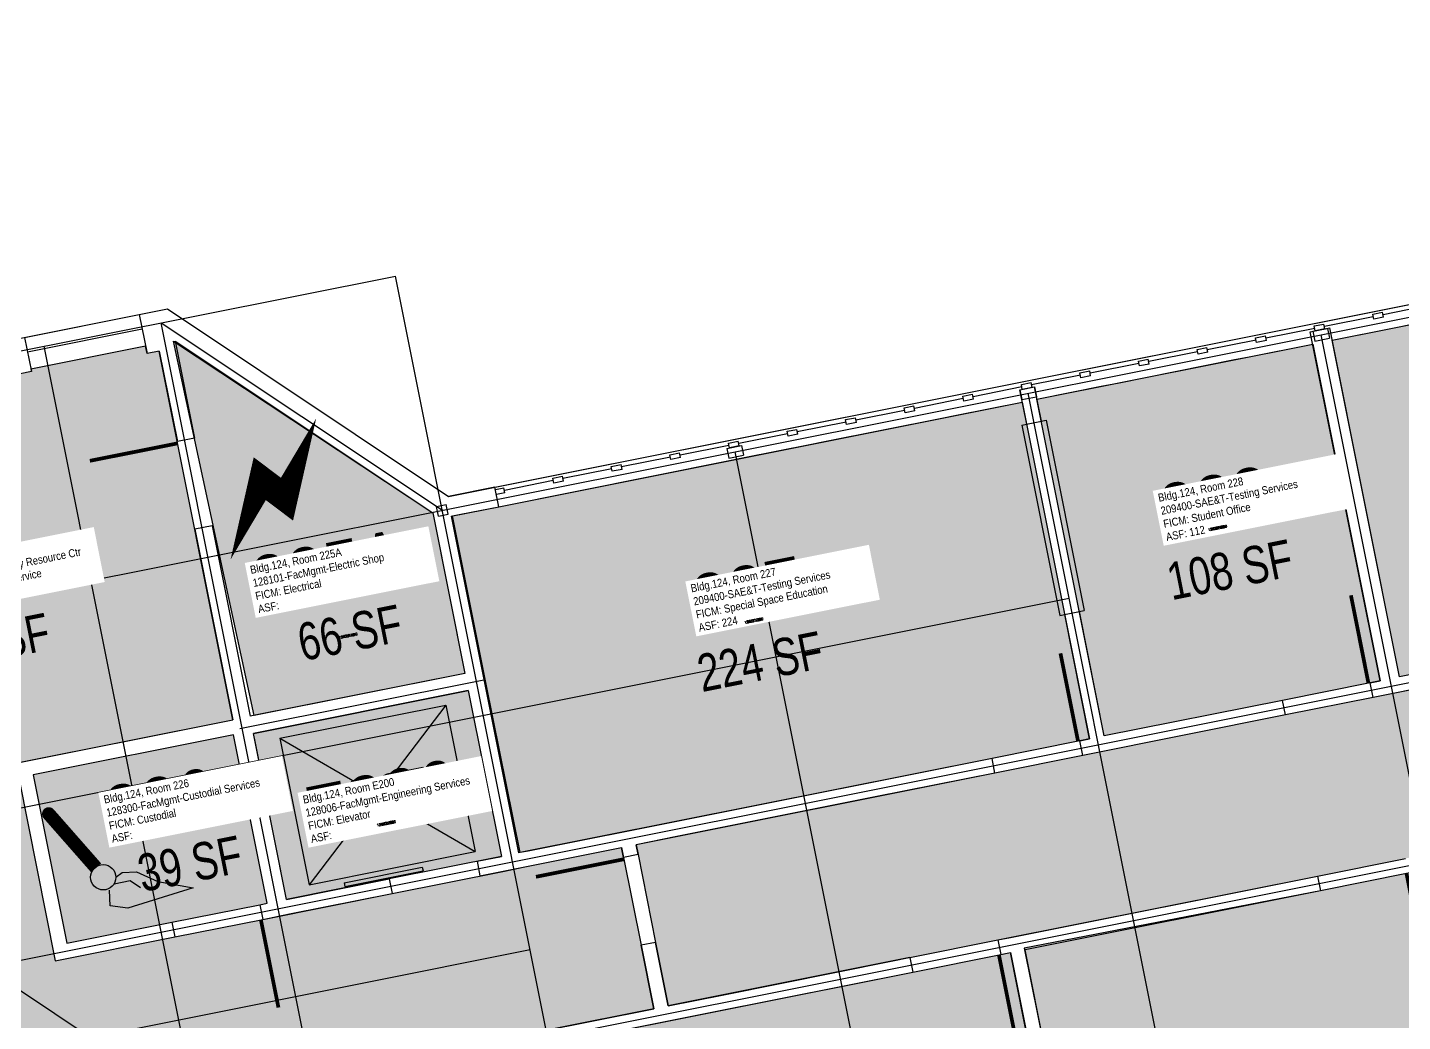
# Model space of a CAD drawing. Header units: inches. Extents: x 69201222 to 69203437, y 27664656 to 27666758.
# Drawn here: x 69201615 to 69202168, y 27666358 to 27666758 of the extents above; entities that cross this region are included whole.
import ezdxf
from ezdxf.enums import TextEntityAlignment as Align

# ---------------------------------------------------------------- set-up
doc = ezdxf.new("R2010")
doc.units = ezdxf.units.IN
doc.header["$LTSCALE"] = 100
doc.header["$MEASUREMENT"] = 0
doc.layers.get('0').update_dxf_attribs({"linetype": 'CONTINUOUS'})
for name, color, linetype in [('A-DOOR', 2, 'CONTINUOUS'), ('A-FLOR', 3, 'CONTINUOUS'), ('A-GLAZ', 1, 'CONTINUOUS'), ('A-GRID', 1, 'CONTINUOUS'), ('A-IDEN-ICON', 4, 'CONTINUOUS'), ('A-IDEN-RNUM', 7, 'CONTINUOUS'), ('A-IDEN-SNUM', 4, 'CONTINUOUS'), ('A-IDEN-VNUM', 4, 'CONTINUOUS'), ('A-WALL', 5, 'CONTINUOUS'), ('AREA-ASSIGN', 7, 'CONTINUOUS'), ('AREA-GROSS', 1, 'CONTINUOUS'), ('AREA-TEXT', 3, 'CONTINUOUS'), ('Rooms-Category-Color', 7, 'CONTINUOUS'), ('Rooms-College-Color', 7, 'CONTINUOUS'), ('Rooms-Department-Color', 7, 'CONTINUOUS'), ('Rooms-Division-Color', 7, 'CONTINUOUS'), ('Rooms-Information', 7, 'CONTINUOUS')]:
    doc.layers.add(name, color=color, linetype=linetype)
doc.styles.add('CP_AREA', font='arial.ttf', dxfattribs={"height": 15})
doc.styles.add('CP_ROOMVNUMBER', font='arial.ttf', dxfattribs={"width": 0.85, "height": 0.075})
doc.styles.add('ROOMSNUMBER', font='TXT.SHX', dxfattribs={"height": 1})

# ---------------------------------------------------------------- blocks, each defined once
blk = doc.blocks.new('CPELECT')
blk.add_lwpolyline([(0.0623, 0.0629, 0, 0.03, 0), (0.0105, -0.0168, 0.03, 0.03, 0), (-0.0105, 0.0068, 0.03, 0, 0), (-0.0623, -0.0729, 0.03, 0, 0)], format="xyseb")
blk = doc.blocks.new('CPCUST')
for p, q in [((0.0297, -0.0341), (0.0376, -0.0302)), ((0.0376, -0.0302), (0.0533, -0.0324)), ((0.0262, -0.0408), (0.0446, -0.0406)), ((0.0446, -0.0406), (0.0543, -0.0505)), ((0.0533, -0.0324), (0.0745, -0.0479)), ((0.0171, -0.0639), (0.02, -0.0466)), ((0.0745, -0.0479), (0.1117, -0.0625)), ((0.0358, -0.0705), (0.0171, -0.0639)), ((0.1117, -0.0625), (0.0358, -0.0705))]:
    blk.add_line(p, q)
at = {"const_width": 0.015}
blk.add_lwpolyline([(-0.03, 0.05), (0.01, -0.0193)], dxfattribs=at)
at = {"const_width": 0.0075}
blk.add_lwpolyline([(-0.0332, 0.0481, 1), (-0.0268, 0.0519, 1)], format="xyb", close=True, dxfattribs=at)
blk.add_circle((0.0158, -0.0313), 0.0141)

msp = doc.modelspace()

# ---------------------------------------------------------------- hatches: boundary and pattern name
at = {"layer": 'Rooms-Category-Color', "true_color": 0xfa9ba3}
for points in [[(69202224.03, 27666648.79), (69202249.52, 27666653.88), (69202276.57, 27666518.56), (69202272.64, 27666517.77), (69202237.34, 27666510.72), (69202166.74, 27666496.61), (69202139.7, 27666631.93), (69202165.19, 27666637.03), (69202171.08, 27666638.2), (69202218.14, 27666647.61)], [(69201663.52, 27666626.52), (69201662.94, 27666629.46), (69201616.85, 27666620.25), (69201617.04, 27666619.27), (69201601.35, 27666616.14), (69201601.16, 27666617.12), (69201555.07, 27666607.91), (69201555.27, 27666606.93), (69201546.44, 27666605.16), (69201545.26, 27666611.05), (69201484.96, 27666599), (69201516.11, 27666443.08), (69201534.25, 27666446.7), (69201569.56, 27666453.76), (69201698.02, 27666479.43), (69201668.43, 27666627.5)], [(69202047.52, 27666613.51), (69202053.4, 27666614.69), (69202100.47, 27666624.1), (69202106.35, 27666625.27), (69202131.85, 27666630.37), (69202158.89, 27666495.04), (69202154.97, 27666494.26), (69202119.67, 27666487.2), (69202048.08, 27666472.9), (69202021.04, 27666608.22)], [(69202201.22, 27666283.23), (69202174.18, 27666418.55), (69202170.25, 27666417.77), (69202134.95, 27666410.72), (69202015.94, 27666387.66), (69202043.33, 27666251.68), (69202078.64, 27666258.74), (69202122.77, 27666267.55), (69202128.65, 27666268.73), (69202162.98, 27666275.59), (69202198.28, 27666282.64)], [(69202019.81, 27666246.98), (69202005.1, 27666244.04), (69201934.49, 27666229.93), (69201919.78, 27666226.99), (69201860.95, 27666215.23), (69201856.03, 27666214.25), (69201828.8, 27666349.54), (69201889.8, 27666361.73), (69201971.19, 27666377.99), (69202006.49, 27666385.05), (69202008.45, 27666385.44), (69202010.41, 27666385.83), (69202037.46, 27666250.5)]]:
    msp.add_hatch(color=241, dxfattribs=at).paths.add_polyline_path(points)
at = {"layer": 'Rooms-Category-Color', "true_color": 0xadadad}
for points in [[(69201778.83, 27666559.82), (69201791.18, 27666498.04), (69201706.52, 27666481.13), (69201674.18, 27666631.47), (69201778.29, 27666562.53)], [(69202761.3, 27666542), (69202763.98, 27666546.01), (69202787.19, 27666580.82), (69202752.38, 27666604.04), (69202748.37, 27666606.72), (69202638.61, 27666584.78), (69202636.4, 27666584.34), (69202626.84, 27666582.43), (69202591.54, 27666575.38), (69202442.48, 27666545.59), (69202407.18, 27666538.54), (69202391.49, 27666535.4), (69202356.19, 27666528.35), (69202156.15, 27666488.37), (69202120.84, 27666481.32), (69202039.45, 27666465.06), (69202004.15, 27666458), (69201956.1, 27666448.4), (69201875.69, 27666432.33), (69201860, 27666429.2), (69201860.78, 27666425.27), (69201867.84, 27666389.97), (69201872.93, 27666364.48), (69201894.51, 27666368.79), (69201963.15, 27666382.5), (69201969.03, 27666383.68), (69201970.01, 27666383.88), (69202005.32, 27666390.93), (69202009.71, 27666391.81), (69202133.78, 27666416.6), (69202169.08, 27666423.65), (69202184.77, 27666426.79), (69202220.07, 27666433.84), (69202369.12, 27666463.63), (69202404.43, 27666470.68), (69202420.12, 27666473.82), (69202455.42, 27666480.87), (69202604.47, 27666510.66), (69202639.77, 27666517.71), (69202655.46, 27666520.85), (69202690.77, 27666527.9)], [(69201707.04, 27666470.01), (69201706.25, 27666473.94), (69201792.55, 27666491.18), (69201805.87, 27666424.5), (69201760.76, 27666415.48), (69201719.58, 27666407.25), (69201714.09, 27666434.71)], [(69201673.49, 27666398.04), (69201708.79, 27666405.1), (69201711.73, 27666405.69), (69201698.21, 27666473.35), (69201617.8, 27666457.28), (69201631.32, 27666389.62)], [(69201633.75, 27666066.2), (69201633.23, 27666068.77), (69201633.75, 27666066.2), (69201643.62, 27666016.8), (69201647.34, 27665998.17), (69201650.67, 27665981.5), (69201653.41, 27665967.77), (69201660.47, 27665932.47), (69201661.64, 27665926.58), (69201673.79, 27665865.78), (69201669.87, 27665865), (69201634.57, 27665857.95), (69201609.07, 27665852.85), (69201596.92, 27665913.65), (69201590.26, 27665946.99), (69201589.09, 27665952.87), (69201582.22, 27665951.5), (69201546.92, 27665944.45), (69201545.94, 27665944.25), (69201526.93, 27666039.37), (69201527.91, 27666039.57), (69201563.21, 27666046.62), (69201570.08, 27666047.99), (69201558.71, 27666104.87), (69201551.66, 27666140.17), (69201548.33, 27666156.84), (69201541.27, 27666192.14), (69201531.67, 27666240.19), (69201525.79, 27666239.02), (69201530.1, 27666217.44), (69201494.8, 27666210.39), (69201490.49, 27666231.96), (69201458.13, 27666225.5), (69201449.9, 27666266.68), (69201442.84, 27666301.99), (69201438.52, 27666323.6), (69201466.18, 27666365.07), (69201486.16, 27666395.03), (69201513.83, 27666436.53), (69201535.43, 27666440.82), (69201570.73, 27666447.87), (69201611.92, 27666456.1), (69201626.62, 27666382.56), (69201674.67, 27666392.16), (69201709.97, 27666399.21), (69201720.75, 27666401.37), (69201761.94, 27666409.6), (69201807.05, 27666418.61), (69201814.6, 27666420.12), (69201854.12, 27666428.02), (69201854.9, 27666424.1), (69201861.96, 27666388.8), (69201867.05, 27666363.3), (69201826.85, 27666355.27), (69201820.96, 27666354.09), (69201819.98, 27666353.89), (69201821.16, 27666348.01), (69201848.22, 27666212.59), (69201773.61, 27666100.71), (69201632.45, 27666072.69), (69201633.23, 27666068.77)]]:
    msp.add_hatch(color=253, dxfattribs=at).paths.add_polyline_path(points)
at = {"layer": 'Rooms-Category-Color', "true_color": 0xe3f498}
msp.add_hatch(color=61, dxfattribs=at).paths.add_polyline_path([(69201929.84, 27666590), (69201935.73, 27666591.18), (69201982.8, 27666600.58), (69201988.68, 27666601.76), (69202015.16, 27666607.05), (69202042.2, 27666471.72), (69202038.28, 27666470.94), (69202002.98, 27666463.89), (69201880.4, 27666439.39), (69201816.66, 27666426.65), (69201813.41, 27666426.01), (69201799.8, 27666493.65), (69201786.18, 27666561.29), (69201789.62, 27666561.98), (69201804.82, 27666565.02), (69201897.48, 27666583.53), (69201903.37, 27666584.71)])
at = {"layer": 'Rooms-College-Color', "true_color": 0x80bc67}
for points in [[(69202224.03, 27666648.79), (69202249.52, 27666653.88), (69202276.57, 27666518.56), (69202272.64, 27666517.77), (69202237.34, 27666510.72), (69202166.74, 27666496.61), (69202139.7, 27666631.93), (69202165.19, 27666637.03), (69202171.08, 27666638.2), (69202218.14, 27666647.61)], [(69201663.52, 27666626.52), (69201662.94, 27666629.46), (69201616.85, 27666620.25), (69201617.04, 27666619.27), (69201601.35, 27666616.14), (69201601.16, 27666617.12), (69201555.07, 27666607.91), (69201555.27, 27666606.93), (69201546.44, 27666605.16), (69201545.26, 27666611.05), (69201484.96, 27666599), (69201516.11, 27666443.08), (69201534.25, 27666446.7), (69201569.56, 27666453.76), (69201698.02, 27666479.43), (69201668.43, 27666627.5)], [(69202047.52, 27666613.51), (69202053.4, 27666614.69), (69202100.47, 27666624.1), (69202106.35, 27666625.27), (69202131.85, 27666630.37), (69202158.89, 27666495.04), (69202154.97, 27666494.26), (69202119.67, 27666487.2), (69202048.08, 27666472.9), (69202021.04, 27666608.22)], [(69201929.84, 27666590), (69201935.73, 27666591.18), (69201982.8, 27666600.58), (69201988.68, 27666601.76), (69202015.16, 27666607.05), (69202042.2, 27666471.72), (69202038.28, 27666470.94), (69202002.98, 27666463.89), (69201880.4, 27666439.39), (69201816.66, 27666426.65), (69201813.41, 27666426.01), (69201799.8, 27666493.65), (69201786.18, 27666561.29), (69201789.62, 27666561.98), (69201804.82, 27666565.02), (69201897.48, 27666583.53), (69201903.37, 27666584.71)], [(69202201.22, 27666283.23), (69202174.18, 27666418.55), (69202170.25, 27666417.77), (69202134.95, 27666410.72), (69202015.94, 27666387.66), (69202043.33, 27666251.68), (69202078.64, 27666258.74), (69202122.77, 27666267.55), (69202128.65, 27666268.73), (69202162.98, 27666275.59), (69202198.28, 27666282.64)], [(69202019.81, 27666246.98), (69202005.1, 27666244.04), (69201934.49, 27666229.93), (69201919.78, 27666226.99), (69201860.95, 27666215.23), (69201856.03, 27666214.25), (69201828.8, 27666349.54), (69201889.8, 27666361.73), (69201971.19, 27666377.99), (69202006.49, 27666385.05), (69202008.45, 27666385.44), (69202010.41, 27666385.83), (69202037.46, 27666250.5)]]:
    msp.add_hatch(color=83, dxfattribs=at).paths.add_polyline_path(points)
at = {"layer": 'Rooms-College-Color', "true_color": 0xadadad}
for points in [[(69201778.83, 27666559.82), (69201791.18, 27666498.04), (69201706.52, 27666481.13), (69201674.18, 27666631.47), (69201778.29, 27666562.53)], [(69202761.3, 27666542), (69202763.98, 27666546.01), (69202787.19, 27666580.82), (69202752.38, 27666604.04), (69202748.37, 27666606.72), (69202638.61, 27666584.78), (69202636.4, 27666584.34), (69202626.84, 27666582.43), (69202591.54, 27666575.38), (69202442.48, 27666545.59), (69202407.18, 27666538.54), (69202391.49, 27666535.4), (69202356.19, 27666528.35), (69202156.15, 27666488.37), (69202120.84, 27666481.32), (69202039.45, 27666465.06), (69202004.15, 27666458), (69201956.1, 27666448.4), (69201875.69, 27666432.33), (69201860, 27666429.2), (69201860.78, 27666425.27), (69201867.84, 27666389.97), (69201872.93, 27666364.48), (69201894.51, 27666368.79), (69201963.15, 27666382.5), (69201969.03, 27666383.68), (69201970.01, 27666383.88), (69202005.32, 27666390.93), (69202009.71, 27666391.81), (69202133.78, 27666416.6), (69202169.08, 27666423.65), (69202184.77, 27666426.79), (69202220.07, 27666433.84), (69202369.12, 27666463.63), (69202404.43, 27666470.68), (69202420.12, 27666473.82), (69202455.42, 27666480.87), (69202604.47, 27666510.66), (69202639.77, 27666517.71), (69202655.46, 27666520.85), (69202690.77, 27666527.9)], [(69201707.04, 27666470.01), (69201706.25, 27666473.94), (69201792.55, 27666491.18), (69201805.87, 27666424.5), (69201760.76, 27666415.48), (69201719.58, 27666407.25), (69201714.09, 27666434.71)], [(69201673.49, 27666398.04), (69201708.79, 27666405.1), (69201711.73, 27666405.69), (69201698.21, 27666473.35), (69201617.8, 27666457.28), (69201631.32, 27666389.62)], [(69201633.75, 27666066.2), (69201633.23, 27666068.77), (69201633.75, 27666066.2), (69201643.62, 27666016.8), (69201647.34, 27665998.17), (69201650.67, 27665981.5), (69201653.41, 27665967.77), (69201660.47, 27665932.47), (69201661.64, 27665926.58), (69201673.79, 27665865.78), (69201669.87, 27665865), (69201634.57, 27665857.95), (69201609.07, 27665852.85), (69201596.92, 27665913.65), (69201590.26, 27665946.99), (69201589.09, 27665952.87), (69201582.22, 27665951.5), (69201546.92, 27665944.45), (69201545.94, 27665944.25), (69201526.93, 27666039.37), (69201527.91, 27666039.57), (69201563.21, 27666046.62), (69201570.08, 27666047.99), (69201558.71, 27666104.87), (69201551.66, 27666140.17), (69201548.33, 27666156.84), (69201541.27, 27666192.14), (69201531.67, 27666240.19), (69201525.79, 27666239.02), (69201530.1, 27666217.44), (69201494.8, 27666210.39), (69201490.49, 27666231.96), (69201458.13, 27666225.5), (69201449.9, 27666266.68), (69201442.84, 27666301.99), (69201438.52, 27666323.6), (69201466.18, 27666365.07), (69201486.16, 27666395.03), (69201513.83, 27666436.53), (69201535.43, 27666440.82), (69201570.73, 27666447.87), (69201611.92, 27666456.1), (69201626.62, 27666382.56), (69201674.67, 27666392.16), (69201709.97, 27666399.21), (69201720.75, 27666401.37), (69201761.94, 27666409.6), (69201807.05, 27666418.61), (69201814.6, 27666420.12), (69201854.12, 27666428.02), (69201854.9, 27666424.1), (69201861.96, 27666388.8), (69201867.05, 27666363.3), (69201826.85, 27666355.27), (69201820.96, 27666354.09), (69201819.98, 27666353.89), (69201821.16, 27666348.01), (69201848.22, 27666212.59), (69201773.61, 27666100.71), (69201632.45, 27666072.69), (69201633.23, 27666068.77)]]:
    msp.add_hatch(color=253, dxfattribs=at).paths.add_polyline_path(points)
at = {"layer": 'Rooms-Department-Color', "true_color": 0x604aed}
for points in [[(69202224.03, 27666648.79), (69202249.52, 27666653.88), (69202276.57, 27666518.56), (69202272.64, 27666517.77), (69202237.34, 27666510.72), (69202166.74, 27666496.61), (69202139.7, 27666631.93), (69202165.19, 27666637.03), (69202171.08, 27666638.2), (69202218.14, 27666647.61)], [(69201663.52, 27666626.52), (69201662.94, 27666629.46), (69201616.85, 27666620.25), (69201617.04, 27666619.27), (69201601.35, 27666616.14), (69201601.16, 27666617.12), (69201555.07, 27666607.91), (69201555.27, 27666606.93), (69201546.44, 27666605.16), (69201545.26, 27666611.05), (69201484.96, 27666599), (69201516.11, 27666443.08), (69201534.25, 27666446.7), (69201569.56, 27666453.76), (69201698.02, 27666479.43), (69201668.43, 27666627.5)], [(69202047.52, 27666613.51), (69202053.4, 27666614.69), (69202100.47, 27666624.1), (69202106.35, 27666625.27), (69202131.85, 27666630.37), (69202158.89, 27666495.04), (69202154.97, 27666494.26), (69202119.67, 27666487.2), (69202048.08, 27666472.9), (69202021.04, 27666608.22)], [(69201929.84, 27666590), (69201935.73, 27666591.18), (69201982.8, 27666600.58), (69201988.68, 27666601.76), (69202015.16, 27666607.05), (69202042.2, 27666471.72), (69202038.28, 27666470.94), (69202002.98, 27666463.89), (69201880.4, 27666439.39), (69201816.66, 27666426.65), (69201813.41, 27666426.01), (69201799.8, 27666493.65), (69201786.18, 27666561.29), (69201789.62, 27666561.98), (69201804.82, 27666565.02), (69201897.48, 27666583.53), (69201903.37, 27666584.71)], [(69202201.22, 27666283.23), (69202174.18, 27666418.55), (69202170.25, 27666417.77), (69202134.95, 27666410.72), (69202015.94, 27666387.66), (69202043.33, 27666251.68), (69202078.64, 27666258.74), (69202122.77, 27666267.55), (69202128.65, 27666268.73), (69202162.98, 27666275.59), (69202198.28, 27666282.64)], [(69202019.81, 27666246.98), (69202005.1, 27666244.04), (69201934.49, 27666229.93), (69201919.78, 27666226.99), (69201860.95, 27666215.23), (69201856.03, 27666214.25), (69201828.8, 27666349.54), (69201889.8, 27666361.73), (69201971.19, 27666377.99), (69202006.49, 27666385.05), (69202008.45, 27666385.44), (69202010.41, 27666385.83), (69202037.46, 27666250.5)]]:
    msp.add_hatch(color=173, dxfattribs=at).paths.add_polyline_path(points)
at = {"layer": 'Rooms-Department-Color', "true_color": 0xacacac}
for points in [[(69201778.83, 27666559.82), (69201791.18, 27666498.04), (69201706.52, 27666481.13), (69201674.18, 27666631.47), (69201778.29, 27666562.53)], [(69202761.3, 27666542), (69202763.98, 27666546.01), (69202787.19, 27666580.82), (69202752.38, 27666604.04), (69202748.37, 27666606.72), (69202638.61, 27666584.78), (69202636.4, 27666584.34), (69202626.84, 27666582.43), (69202591.54, 27666575.38), (69202442.48, 27666545.59), (69202407.18, 27666538.54), (69202391.49, 27666535.4), (69202356.19, 27666528.35), (69202156.15, 27666488.37), (69202120.84, 27666481.32), (69202039.45, 27666465.06), (69202004.15, 27666458), (69201956.1, 27666448.4), (69201875.69, 27666432.33), (69201860, 27666429.2), (69201860.78, 27666425.27), (69201867.84, 27666389.97), (69201872.93, 27666364.48), (69201894.51, 27666368.79), (69201963.15, 27666382.5), (69201969.03, 27666383.68), (69201970.01, 27666383.88), (69202005.32, 27666390.93), (69202009.71, 27666391.81), (69202133.78, 27666416.6), (69202169.08, 27666423.65), (69202184.77, 27666426.79), (69202220.07, 27666433.84), (69202369.12, 27666463.63), (69202404.43, 27666470.68), (69202420.12, 27666473.82), (69202455.42, 27666480.87), (69202604.47, 27666510.66), (69202639.77, 27666517.71), (69202655.46, 27666520.85), (69202690.77, 27666527.9)], [(69201707.04, 27666470.01), (69201706.25, 27666473.94), (69201792.55, 27666491.18), (69201805.87, 27666424.5), (69201760.76, 27666415.48), (69201719.58, 27666407.25), (69201714.09, 27666434.71)], [(69201673.49, 27666398.04), (69201708.79, 27666405.1), (69201711.73, 27666405.69), (69201698.21, 27666473.35), (69201617.8, 27666457.28), (69201631.32, 27666389.62)], [(69201633.75, 27666066.2), (69201633.23, 27666068.77), (69201633.75, 27666066.2), (69201643.62, 27666016.8), (69201647.34, 27665998.17), (69201650.67, 27665981.5), (69201653.41, 27665967.77), (69201660.47, 27665932.47), (69201661.64, 27665926.58), (69201673.79, 27665865.78), (69201669.87, 27665865), (69201634.57, 27665857.95), (69201609.07, 27665852.85), (69201596.92, 27665913.65), (69201590.26, 27665946.99), (69201589.09, 27665952.87), (69201582.22, 27665951.5), (69201546.92, 27665944.45), (69201545.94, 27665944.25), (69201526.93, 27666039.37), (69201527.91, 27666039.57), (69201563.21, 27666046.62), (69201570.08, 27666047.99), (69201558.71, 27666104.87), (69201551.66, 27666140.17), (69201548.33, 27666156.84), (69201541.27, 27666192.14), (69201531.67, 27666240.19), (69201525.79, 27666239.02), (69201530.1, 27666217.44), (69201494.8, 27666210.39), (69201490.49, 27666231.96), (69201458.13, 27666225.5), (69201449.9, 27666266.68), (69201442.84, 27666301.99), (69201438.52, 27666323.6), (69201466.18, 27666365.07), (69201486.16, 27666395.03), (69201513.83, 27666436.53), (69201535.43, 27666440.82), (69201570.73, 27666447.87), (69201611.92, 27666456.1), (69201626.62, 27666382.56), (69201674.67, 27666392.16), (69201709.97, 27666399.21), (69201720.75, 27666401.37), (69201761.94, 27666409.6), (69201807.05, 27666418.61), (69201814.6, 27666420.12), (69201854.12, 27666428.02), (69201854.9, 27666424.1), (69201861.96, 27666388.8), (69201867.05, 27666363.3), (69201826.85, 27666355.27), (69201820.96, 27666354.09), (69201819.98, 27666353.89), (69201821.16, 27666348.01), (69201848.22, 27666212.59), (69201773.61, 27666100.71), (69201632.45, 27666072.69), (69201633.23, 27666068.77)]]:
    msp.add_hatch(color=253, dxfattribs=at).paths.add_polyline_path(points)
at = {"layer": 'Rooms-Division-Color', "true_color": 0x604aed}
for points in [[(69202224.03, 27666648.79), (69202249.52, 27666653.88), (69202276.57, 27666518.56), (69202272.64, 27666517.77), (69202237.34, 27666510.72), (69202166.74, 27666496.61), (69202139.7, 27666631.93), (69202165.19, 27666637.03), (69202171.08, 27666638.2), (69202218.14, 27666647.61)], [(69201663.52, 27666626.52), (69201662.94, 27666629.46), (69201616.85, 27666620.25), (69201617.04, 27666619.27), (69201601.35, 27666616.14), (69201601.16, 27666617.12), (69201555.07, 27666607.91), (69201555.27, 27666606.93), (69201546.44, 27666605.16), (69201545.26, 27666611.05), (69201484.96, 27666599), (69201516.11, 27666443.08), (69201534.25, 27666446.7), (69201569.56, 27666453.76), (69201698.02, 27666479.43), (69201668.43, 27666627.5)], [(69202047.52, 27666613.51), (69202053.4, 27666614.69), (69202100.47, 27666624.1), (69202106.35, 27666625.27), (69202131.85, 27666630.37), (69202158.89, 27666495.04), (69202154.97, 27666494.26), (69202119.67, 27666487.2), (69202048.08, 27666472.9), (69202021.04, 27666608.22)], [(69201929.84, 27666590), (69201935.73, 27666591.18), (69201982.8, 27666600.58), (69201988.68, 27666601.76), (69202015.16, 27666607.05), (69202042.2, 27666471.72), (69202038.28, 27666470.94), (69202002.98, 27666463.89), (69201880.4, 27666439.39), (69201816.66, 27666426.65), (69201813.41, 27666426.01), (69201799.8, 27666493.65), (69201786.18, 27666561.29), (69201789.62, 27666561.98), (69201804.82, 27666565.02), (69201897.48, 27666583.53), (69201903.37, 27666584.71)], [(69202201.22, 27666283.23), (69202174.18, 27666418.55), (69202170.25, 27666417.77), (69202134.95, 27666410.72), (69202015.94, 27666387.66), (69202043.33, 27666251.68), (69202078.64, 27666258.74), (69202122.77, 27666267.55), (69202128.65, 27666268.73), (69202162.98, 27666275.59), (69202198.28, 27666282.64)], [(69202019.81, 27666246.98), (69202005.1, 27666244.04), (69201934.49, 27666229.93), (69201919.78, 27666226.99), (69201860.95, 27666215.23), (69201856.03, 27666214.25), (69201828.8, 27666349.54), (69201889.8, 27666361.73), (69201971.19, 27666377.99), (69202006.49, 27666385.05), (69202008.45, 27666385.44), (69202010.41, 27666385.83), (69202037.46, 27666250.5)]]:
    msp.add_hatch(color=173, dxfattribs=at).paths.add_polyline_path(points)
at = {"layer": 'Rooms-Division-Color', "true_color": 0xadadad}
for points in [[(69201778.83, 27666559.82), (69201791.18, 27666498.04), (69201706.52, 27666481.13), (69201674.18, 27666631.47), (69201778.29, 27666562.53)], [(69202761.3, 27666542), (69202763.98, 27666546.01), (69202787.19, 27666580.82), (69202752.38, 27666604.04), (69202748.37, 27666606.72), (69202638.61, 27666584.78), (69202636.4, 27666584.34), (69202626.84, 27666582.43), (69202591.54, 27666575.38), (69202442.48, 27666545.59), (69202407.18, 27666538.54), (69202391.49, 27666535.4), (69202356.19, 27666528.35), (69202156.15, 27666488.37), (69202120.84, 27666481.32), (69202039.45, 27666465.06), (69202004.15, 27666458), (69201956.1, 27666448.4), (69201875.69, 27666432.33), (69201860, 27666429.2), (69201860.78, 27666425.27), (69201867.84, 27666389.97), (69201872.93, 27666364.48), (69201894.51, 27666368.79), (69201963.15, 27666382.5), (69201969.03, 27666383.68), (69201970.01, 27666383.88), (69202005.32, 27666390.93), (69202009.71, 27666391.81), (69202133.78, 27666416.6), (69202169.08, 27666423.65), (69202184.77, 27666426.79), (69202220.07, 27666433.84), (69202369.12, 27666463.63), (69202404.43, 27666470.68), (69202420.12, 27666473.82), (69202455.42, 27666480.87), (69202604.47, 27666510.66), (69202639.77, 27666517.71), (69202655.46, 27666520.85), (69202690.77, 27666527.9)], [(69201707.04, 27666470.01), (69201706.25, 27666473.94), (69201792.55, 27666491.18), (69201805.87, 27666424.5), (69201760.76, 27666415.48), (69201719.58, 27666407.25), (69201714.09, 27666434.71)], [(69201673.49, 27666398.04), (69201708.79, 27666405.1), (69201711.73, 27666405.69), (69201698.21, 27666473.35), (69201617.8, 27666457.28), (69201631.32, 27666389.62)], [(69201633.75, 27666066.2), (69201633.23, 27666068.77), (69201633.75, 27666066.2), (69201643.62, 27666016.8), (69201647.34, 27665998.17), (69201650.67, 27665981.5), (69201653.41, 27665967.77), (69201660.47, 27665932.47), (69201661.64, 27665926.58), (69201673.79, 27665865.78), (69201669.87, 27665865), (69201634.57, 27665857.95), (69201609.07, 27665852.85), (69201596.92, 27665913.65), (69201590.26, 27665946.99), (69201589.09, 27665952.87), (69201582.22, 27665951.5), (69201546.92, 27665944.45), (69201545.94, 27665944.25), (69201526.93, 27666039.37), (69201527.91, 27666039.57), (69201563.21, 27666046.62), (69201570.08, 27666047.99), (69201558.71, 27666104.87), (69201551.66, 27666140.17), (69201548.33, 27666156.84), (69201541.27, 27666192.14), (69201531.67, 27666240.19), (69201525.79, 27666239.02), (69201530.1, 27666217.44), (69201494.8, 27666210.39), (69201490.49, 27666231.96), (69201458.13, 27666225.5), (69201449.9, 27666266.68), (69201442.84, 27666301.99), (69201438.52, 27666323.6), (69201466.18, 27666365.07), (69201486.16, 27666395.03), (69201513.83, 27666436.53), (69201535.43, 27666440.82), (69201570.73, 27666447.87), (69201611.92, 27666456.1), (69201626.62, 27666382.56), (69201674.67, 27666392.16), (69201709.97, 27666399.21), (69201720.75, 27666401.37), (69201761.94, 27666409.6), (69201807.05, 27666418.61), (69201814.6, 27666420.12), (69201854.12, 27666428.02), (69201854.9, 27666424.1), (69201861.96, 27666388.8), (69201867.05, 27666363.3), (69201826.85, 27666355.27), (69201820.96, 27666354.09), (69201819.98, 27666353.89), (69201821.16, 27666348.01), (69201848.22, 27666212.59), (69201773.61, 27666100.71), (69201632.45, 27666072.69), (69201633.23, 27666068.77)]]:
    msp.add_hatch(color=253, dxfattribs=at).paths.add_polyline_path(points)

# ---------------------------------------------------------------- linework, layer by layer
at = {"layer": 'A-DOOR'}
for p, q in [((69201742.72, 27666413.92), (69201774.1, 27666420.19)), ((69201774.1, 27666420.19), (69201774.39, 27666418.72)), ((69201742.72, 27666413.92), (69201743.01, 27666412.45)), ((69201743.01, 27666412.45), (69201774.39, 27666418.72)), ((69201743.01, 27666412.45), (69201774.39, 27666418.72))]:
    msp.add_line(p, q, dxfattribs=at)
for points in [[(69201675.83, 27666590.48, 1.5, 1.5, 0), (69201640.52, 27666583.43, 0, 0, 0), (69201640.67, 27666582.69, 0, 0, 0.414214), (69201684.2, 27666556.21, 0, 0, 0.414214)], [(69202154.23, 27666494.11, 1.5, 1.5, 0), (69202147.18, 27666529.41, 0, 0, 0), (69202146.44, 27666529.27, 0, 0, 0.414214), (69202119.96, 27666485.73, 0, 0, 0.414214)], [(69202037.54, 27666470.79, 1.5, 1.5, 0), (69202030.49, 27666506.09, 0, 0, 0), (69202029.75, 27666505.95, 0, 0, 0.414214), (69202003.27, 27666462.41, 0, 0, 0.414214)], [(69201855.05, 27666423.36, 1.5, 1.5, 0), (69201819.75, 27666416.31, 0, 0, 0), (69201819.89, 27666415.57, 0, 0, 0.414214), (69201863.43, 27666389.09, 0, 0, 0.414214)], [(69202169.52, 27666417.62, 1.5, 1.5, 0), (69202176.57, 27666382.32, 0, 0, 0), (69202175.84, 27666382.17, 0, 0, -0.414214), (69202134.66, 27666412.19, 0, 0, -0.414214)], [(69201709.23, 27666399.07, 1.5, 1.5, 0), (69201716.29, 27666363.77, 0, 0, 0), (69201715.55, 27666363.62, 0, 0, -0.414214), (69201674.37, 27666393.63, 0, 0, -0.414214)], [(69202005.76, 27666384.9, 1.5, 1.5, 0), (69202012.81, 27666349.6, 0, 0, 0), (69202012.08, 27666349.45, 0, 0, -0.414214), (69201970.9, 27666379.46, 0, 0, -0.414214)]]:
    msp.add_lwpolyline(points, format="xyseb", dxfattribs=at)
at = {"layer": 'A-FLOR'}
for p, q in [((69202014.96, 27666597.83), (69202024.77, 27666599.79)), ((69202014.96, 27666597.83), (69202030.24, 27666521.34)), ((69202024.77, 27666599.79), (69202040.05, 27666523.3)), ((69202030.24, 27666521.34), (69202040.05, 27666523.3)), ((69201716.84, 27666471.97), (69201783.52, 27666485.3)), ((69201783.52, 27666485.3), (69201728.6, 27666413.14)), ((69201783.52, 27666485.3), (69201795.28, 27666426.46)), ((69201716.84, 27666471.97), (69201728.6, 27666413.14)), ((69201716.84, 27666471.97), (69201795.28, 27666426.46)), ((69201728.6, 27666413.14), (69201795.28, 27666426.46))]:
    msp.add_line(p, q, dxfattribs=at)
at = {"layer": 'A-GLAZ'}
for p, q in [((69201803.25, 27666572.86), (69202582.84, 27666728.64)), ((69202139.7, 27666631.93), (69202367.2, 27666677.4)), ((69202179.71, 27666646.05), (69202160.09, 27666642.13)), ((69201614.3, 27666633), (69201660.39, 27666642.21)), ((69202156.17, 27666641.34), (69202136.56, 27666637.43)), ((69201661.57, 27666636.33), (69201615.48, 27666627.12)), ((69202132.64, 27666636.64), (69202113.02, 27666632.72)), ((69201662.94, 27666629.46), (69201616.85, 27666620.25)), ((69202021.04, 27666608.22), (69202131.85, 27666630.37)), ((69202109.1, 27666631.94), (69202089.49, 27666628.02)), ((69202085.57, 27666627.24), (69202065.95, 27666623.32)), ((69202062.03, 27666622.53), (69202042.42, 27666618.61)), ((69202014.96, 27666613.13), (69201995.35, 27666609.21)), ((69202038.5, 27666617.83), (69202018.89, 27666613.91)), ((69201804.82, 27666565.02), (69202015.16, 27666607.05)), ((69201991.43, 27666608.42), (69201971.82, 27666604.51)), ((69201967.89, 27666603.72), (69201948.28, 27666599.8)), ((69201944.36, 27666599.02), (69201924.75, 27666595.1)), ((69201920.82, 27666594.32), (69201901.21, 27666590.4)), ((69201873.75, 27666584.91), (69201854.14, 27666580.99)), ((69201897.29, 27666589.61), (69201877.68, 27666585.69)), ((69201850.22, 27666580.21), (69201830.61, 27666576.29)), ((69201826.69, 27666575.5), (69201807.07, 27666571.58))]:
    msp.add_line(p, q, dxfattribs=at)
at = {"layer": 'A-GRID'}
for p, q in [((69201240.87, 27666455.38), (69202723.55, 27666751.67)), ((69201222.05, 27666549.52), (69201763.35, 27666657.69)), ((69201575.04, 27666375.31), (69202987.12, 27666657.49)), ((69201895.03, 27665998.72), (69201763.35, 27666657.69)), ((69201669.21, 27666638.88), (69201782.16, 27666563.55)), ((69202017.23, 27664897.31), (69201669.21, 27666638.88)), ((69201753.83, 27665970.5), (69201622.14, 27666629.47)), ((69202233.95, 27666139.86), (69202135.19, 27666634.09)), ((69202130.38, 27666045.74), (69202017.51, 27666610.58)), ((69201283.19, 27666243.57), (69203001.23, 27666586.88)), ((69202036.22, 27665904.56), (69201899.84, 27666587.06)), ((69201257.33, 27666373.01), (69202033.97, 27666528.21)), ((69201700.76, 27666475.9), (69201798.82, 27666495.49)), ((69201527.98, 27666427.09), (69202106.85, 27666041.04)), ((69201276.14, 27666278.87), (69201817.44, 27666387.04))]:
    msp.add_line(p, q, dxfattribs=at)
at = {"layer": 'A-WALL'}
for p, q in [((69201660.39, 27666642.21), (69201671.65, 27666644.46)), ((69201660.39, 27666642.21), (69201663.52, 27666626.52)), ((69201671.65, 27666644.46), (69201784.6, 27666569.13)), ((69202155.98, 27666642.33), (69202159.9, 27666643.11)), ((69202156.37, 27666640.36), (69202155.98, 27666642.33)), ((69202160.29, 27666641.15), (69202156.37, 27666640.36)), ((69202160.29, 27666641.15), (69202159.9, 27666643.11)), ((69202130.87, 27666635.27), (69202138.72, 27666636.84)), ((69202158.89, 27666495.04), (69202130.87, 27666635.27)), ((69202131.85, 27666635.47), (69202137.74, 27666636.64)), ((69202131.85, 27666635.47), (69202132.64, 27666631.54)), ((69202132.44, 27666637.62), (69202136.36, 27666638.41)), ((69202132.83, 27666635.66), (69202132.44, 27666637.62)), ((69202136.75, 27666636.45), (69202132.83, 27666635.66)), ((69202136.75, 27666636.45), (69202136.36, 27666638.41)), ((69202137.74, 27666636.64), (69202138.52, 27666632.72)), ((69202166.74, 27666496.61), (69202138.72, 27666636.84)), ((69201614.3, 27666633), (69201617.04, 27666619.27)), ((69201674.75, 27666631.58), (69201778.29, 27666562.53)), ((69201674.75, 27666631.58), (69201682.54, 27666592.59)), ((69202085.37, 27666628.22), (69202089.29, 27666629)), ((69202089.69, 27666627.04), (69202089.29, 27666629)), ((69202108.91, 27666632.92), (69202112.83, 27666633.7)), ((69202109.3, 27666630.96), (69202108.91, 27666632.92)), ((69202113.22, 27666631.74), (69202109.3, 27666630.96)), ((69202113.22, 27666631.74), (69202112.83, 27666633.7)), ((69202132.64, 27666631.54), (69202138.52, 27666632.72)), ((69201668.43, 27666627.5), (69201663.52, 27666626.52)), ((69201668.43, 27666627.5), (69201675.68, 27666591.22)), ((69202061.84, 27666623.51), (69202065.76, 27666624.3)), ((69202062.23, 27666621.55), (69202061.84, 27666623.51)), ((69202066.15, 27666622.34), (69202065.76, 27666624.3)), ((69202085.76, 27666626.26), (69202085.37, 27666628.22)), ((69202089.69, 27666627.04), (69202085.76, 27666626.26)), ((69201617.04, 27666619.27), (69201601.35, 27666616.14)), ((69202038.3, 27666618.81), (69202042.22, 27666619.59)), ((69202038.69, 27666616.85), (69202038.3, 27666618.81)), ((69202042.62, 27666617.63), (69202042.22, 27666619.59)), ((69202066.15, 27666622.34), (69202062.23, 27666621.55)), ((69202014.18, 27666611.95), (69202020.06, 27666613.13)), ((69202014.18, 27666611.95), (69202020.06, 27666613.13)), ((69202014.77, 27666614.11), (69202018.69, 27666614.89)), ((69202015.16, 27666612.15), (69202014.77, 27666614.11)), ((69202019.08, 27666612.93), (69202015.16, 27666612.15)), ((69202019.08, 27666612.93), (69202018.69, 27666614.89)), ((69202022.81, 27666599.4), (69202020.06, 27666613.13)), ((69202020.06, 27666613.13), (69202020.85, 27666609.2)), ((69202042.62, 27666617.63), (69202038.69, 27666616.85)), ((69201991.23, 27666609.41), (69201995.15, 27666610.19)), ((69201991.62, 27666607.44), (69201991.23, 27666609.41)), ((69201995.55, 27666608.23), (69201991.62, 27666607.44)), ((69201995.55, 27666608.23), (69201995.15, 27666610.19)), ((69202016.92, 27666598.22), (69202014.18, 27666611.95)), ((69202014.18, 27666611.95), (69202014.96, 27666608.03)), ((69202014.96, 27666608.03), (69202020.85, 27666609.2)), ((69201967.7, 27666604.7), (69201971.62, 27666605.49)), ((69201968.09, 27666602.74), (69201967.7, 27666604.7)), ((69201972.01, 27666603.52), (69201968.09, 27666602.74)), ((69201972.01, 27666603.52), (69201971.62, 27666605.49)), ((69201920.63, 27666595.3), (69201924.55, 27666596.08)), ((69201924.94, 27666594.12), (69201924.55, 27666596.08)), ((69201944.16, 27666600), (69201948.09, 27666600.78)), ((69201944.55, 27666598.04), (69201944.16, 27666600)), ((69201948.48, 27666598.82), (69201944.55, 27666598.04)), ((69201948.48, 27666598.82), (69201948.09, 27666600.78)), ((69201682.54, 27666592.59), (69201675.68, 27666591.22)), ((69201897.09, 27666590.59), (69201901.02, 27666591.38)), ((69201897.49, 27666588.63), (69201897.09, 27666590.59)), ((69201901.41, 27666589.42), (69201901.02, 27666591.38)), ((69201921.02, 27666593.34), (69201920.63, 27666595.3)), ((69201924.94, 27666594.12), (69201921.02, 27666593.34)), ((69201873.56, 27666585.89), (69201877.48, 27666586.67)), ((69201873.95, 27666583.93), (69201873.56, 27666585.89)), ((69201877.87, 27666584.71), (69201877.48, 27666586.67)), ((69201896.5, 27666588.44), (69201902.39, 27666589.61)), ((69201896.5, 27666588.44), (69201897.29, 27666584.51)), ((69201897.29, 27666584.51), (69201903.17, 27666585.69)), ((69201901.41, 27666589.42), (69201897.49, 27666588.63)), ((69201902.39, 27666589.61), (69201903.17, 27666585.69)), ((69201850.02, 27666581.19), (69201853.95, 27666581.97)), ((69201850.42, 27666579.23), (69201850.02, 27666581.19)), ((69201854.34, 27666580.01), (69201850.42, 27666579.23)), ((69201854.34, 27666580.01), (69201853.95, 27666581.97)), ((69201877.87, 27666584.71), (69201873.95, 27666583.93)), ((69201826.49, 27666576.48), (69201830.41, 27666577.27)), ((69201826.88, 27666574.52), (69201826.49, 27666576.48)), ((69201830.8, 27666575.31), (69201826.88, 27666574.52)), ((69201830.8, 27666575.31), (69201830.41, 27666577.27)), ((69201803.25, 27666572.86), (69201784.6, 27666569.13)), ((69201804.82, 27666565.02), (69201803.25, 27666572.86)), ((69201803.44, 27666571.88), (69201806.88, 27666572.57)), ((69201807.27, 27666570.6), (69201803.84, 27666569.92)), ((69201807.27, 27666570.6), (69201806.88, 27666572.57)), ((69201779.81, 27666565.12), (69201783.73, 27666565.9)), ((69201780.6, 27666561.2), (69201779.81, 27666565.12)), ((69201784.52, 27666561.98), (69201783.73, 27666565.9)), ((69201785.69, 27666561.19), (69201804.82, 27666565.02)), ((69201689.6, 27666557.29), (69201682.73, 27666555.92)), ((69201689.6, 27666557.29), (69201704.88, 27666480.8)), ((69201778.29, 27666562.53), (69201791.18, 27666498.04)), ((69201780.6, 27666561.2), (69201784.52, 27666561.98)), ((69201785.69, 27666561.19), (69201799.22, 27666493.53)), ((69201682.73, 27666555.92), (69201698.02, 27666479.43)), ((69202042.2, 27666471.72), (69202032.21, 27666521.73)), ((69202048.08, 27666472.9), (69202038.09, 27666522.91)), ((69202237.34, 27666510.72), (69202166.74, 27666496.61)), ((69202238.52, 27666504.83), (69202156.15, 27666488.37)), ((69201791.18, 27666498.04), (69201704.88, 27666480.8)), ((69201792.55, 27666491.18), (69201706.25, 27666473.94)), ((69201792.55, 27666491.18), (69201805.87, 27666424.5)), ((69201799.22, 27666493.53), (69201812.74, 27666425.87)), ((69202154.97, 27666494.26), (69202158.89, 27666495.04)), ((69202156.15, 27666488.37), (69202154.97, 27666494.26)), ((69202119.67, 27666487.2), (69202048.08, 27666472.9)), ((69202120.84, 27666481.32), (69202119.67, 27666487.2)), ((69202120.84, 27666481.32), (69202039.45, 27666465.06)), ((69201569.56, 27666453.76), (69201698.02, 27666479.43)), ((69201698.21, 27666473.35), (69201617.8, 27666457.28)), ((69201711.73, 27666405.69), (69201698.21, 27666473.35)), ((69201719.58, 27666407.25), (69201706.25, 27666473.94)), ((69202038.28, 27666470.94), (69202042.2, 27666471.72)), ((69202039.45, 27666465.06), (69202038.28, 27666470.94)), ((69202002.98, 27666463.89), (69201812.74, 27666425.87)), ((69202004.15, 27666458), (69202002.98, 27666463.89)), ((69202004.15, 27666458), (69201860, 27666429.2)), ((69201611.92, 27666456.1), (69201626.62, 27666382.56)), ((69201617.8, 27666457.28), (69201631.32, 27666389.62)), ((69201813.91, 27666419.99), (69201854.12, 27666428.02)), ((69201854.9, 27666424.1), (69201854.12, 27666428.02)), ((69201860.78, 27666425.27), (69201854.9, 27666424.1)), ((69201860.78, 27666425.27), (69201860, 27666429.2)), ((69201796.07, 27666422.54), (69201805.87, 27666424.5)), ((69201796.07, 27666422.54), (69201797.24, 27666416.65)), ((69201797.24, 27666416.65), (69201813.91, 27666419.99)), ((69201719.58, 27666407.25), (69201760.76, 27666415.48)), ((69201760.76, 27666415.48), (69201761.94, 27666409.6)), ((69202005.32, 27666390.93), (69202133.78, 27666416.6)), ((69202133.78, 27666416.6), (69202134.95, 27666410.72)), ((69201709.97, 27666399.21), (69201761.94, 27666409.6)), ((69202134.95, 27666410.72), (69202016.3, 27666387.01)), ((69201708.79, 27666405.1), (69201711.73, 27666405.69)), ((69201708.79, 27666405.1), (69201709.97, 27666399.21)), ((69201631.32, 27666389.62), (69201673.49, 27666398.04)), ((69201673.49, 27666398.04), (69201674.67, 27666392.16)), ((69201626.62, 27666382.56), (69201674.67, 27666392.16)), ((69201867.84, 27666389.97), (69201861.96, 27666388.8)), ((69201867.05, 27666363.3), (69201861.96, 27666388.8)), ((69201872.93, 27666364.48), (69201867.84, 27666389.97)), ((69202005.32, 27666390.93), (69202006.49, 27666385.05)), ((69202044.32, 27666246.78), (69202016.3, 27666387.01)), ((69201970.01, 27666383.88), (69201872.93, 27666364.48)), ((69201970.01, 27666383.88), (69201971.19, 27666377.99)), ((69202006.49, 27666385.05), (69202010.41, 27666385.83)), ((69202038.44, 27666245.6), (69202010.41, 27666385.83)), ((69201829, 27666349.58), (69201971.19, 27666377.99)), ((69201819.98, 27666353.89), (69201867.05, 27666363.3))]:
    msp.add_line(p, q, dxfattribs=at)
at = {"layer": 'AREA-ASSIGN'}
for points in [[(69202224.03, 27666648.79), (69202249.52, 27666653.88), (69202276.57, 27666518.56), (69202272.64, 27666517.77), (69202237.34, 27666510.72), (69202166.74, 27666496.61), (69202139.7, 27666631.93), (69202139.7, 27666631.93), (69202139.7, 27666631.93), (69202139.7, 27666631.93), (69202139.7, 27666631.93), (69202139.7, 27666631.93), (69202139.7, 27666631.93), (69202165.19, 27666637.03), (69202171.08, 27666638.2), (69202218.14, 27666647.61)], [(69201663.52, 27666626.52), (69201662.94, 27666629.46), (69201616.85, 27666620.25), (69201617.04, 27666619.27), (69201601.35, 27666616.14), (69201601.16, 27666617.12), (69201555.07, 27666607.91), (69201555.27, 27666606.93), (69201546.44, 27666605.16), (69201545.26, 27666611.05), (69201484.96, 27666599), (69201516.11, 27666443.08), (69201534.25, 27666446.7), (69201569.56, 27666453.76), (69201698.02, 27666479.43), (69201668.43, 27666627.5)], [(69201778.83, 27666559.82), (69201791.18, 27666498.04), (69201706.52, 27666481.13), (69201674.18, 27666631.47), (69201778.29, 27666562.53)], [(69202047.52, 27666613.51), (69202053.4, 27666614.69), (69202100.47, 27666624.1), (69202106.35, 27666625.27), (69202131.85, 27666630.37), (69202158.89, 27666495.04), (69202154.97, 27666494.26), (69202119.67, 27666487.2), (69202048.08, 27666472.9), (69202021.04, 27666608.22)], [(69201929.84, 27666590), (69201935.73, 27666591.18), (69201982.8, 27666600.58), (69201988.68, 27666601.76), (69202015.16, 27666607.05), (69202042.2, 27666471.72), (69202038.28, 27666470.94), (69202002.98, 27666463.89), (69201880.4, 27666439.39), (69201816.66, 27666426.65), (69201813.41, 27666426.01), (69201799.8, 27666493.65), (69201786.18, 27666561.29), (69201789.62, 27666561.98), (69201804.82, 27666565.02), (69201897.48, 27666583.53), (69201903.37, 27666584.71)], [(69201707.04, 27666470.01), (69201706.25, 27666473.94), (69201792.55, 27666491.18), (69201805.87, 27666424.5), (69201760.76, 27666415.48), (69201719.58, 27666407.25), (69201714.09, 27666434.71)], [(69201673.49, 27666398.04), (69201708.79, 27666405.1), (69201711.73, 27666405.69), (69201698.21, 27666473.35), (69201617.8, 27666457.28), (69201631.32, 27666389.62)], [(69202201.22, 27666283.23), (69202174.18, 27666418.55), (69202170.25, 27666417.77), (69202134.95, 27666410.72), (69202015.94, 27666387.66), (69202043.33, 27666251.68), (69202078.64, 27666258.74), (69202122.77, 27666267.55), (69202128.65, 27666268.73), (69202162.98, 27666275.59), (69202198.28, 27666282.64)], [(69202019.81, 27666246.98), (69202005.1, 27666244.04), (69201934.49, 27666229.93), (69201919.78, 27666226.99), (69201860.95, 27666215.23), (69201856.03, 27666214.25), (69201828.8, 27666349.54), (69201889.8, 27666361.73), (69201971.19, 27666377.99), (69202006.49, 27666385.05), (69202008.45, 27666385.44), (69202010.41, 27666385.83), (69202037.46, 27666250.5)]]:
    msp.add_lwpolyline(points, close=True, dxfattribs=at)
for points in [[(69202356.19, 27666528.35), (69202156.15, 27666488.37), (69202120.84, 27666481.32), (69202039.45, 27666465.06), (69202004.15, 27666458), (69201956.1, 27666448.4), (69201875.69, 27666432.33), (69201860, 27666429.2), (69201860.78, 27666425.27), (69201867.84, 27666389.97), (69201872.93, 27666364.48), (69201894.51, 27666368.79), (69201963.15, 27666382.5), (69201969.03, 27666383.68), (69201970.01, 27666383.88), (69202005.32, 27666390.93), (69202009.71, 27666391.81), (69202133.78, 27666416.6), (69202169.08, 27666423.65)], [(69201611.92, 27666456.1), (69201626.62, 27666382.56), (69201674.67, 27666392.16), (69201709.97, 27666399.21), (69201720.75, 27666401.37), (69201761.94, 27666409.6), (69201807.05, 27666418.61), (69201814.6, 27666420.12), (69201854.12, 27666428.02), (69201854.9, 27666424.1), (69201861.96, 27666388.8), (69201867.05, 27666363.3), (69201826.85, 27666355.27)]]:
    msp.add_lwpolyline(points, dxfattribs=at)
at = {"layer": 'AREA-GROSS'}
msp.add_lwpolyline([(69201782.17, 27666099.13), (69201994.9, 27665034.59), (69201848.04, 27665005.25), (69201820.39, 27664963.78), (69201778.92, 27664991.43), (69201632.07, 27664962.09), (69201419.86, 27666024.02), (69201306.91, 27666099.35), (69201236.75, 27666450.48), (69201319.14, 27666574.02), (69201671.65, 27666644.46), (69201784.6, 27666569.13), (69202727.48, 27666757.55), (69202756.82, 27666610.69), (69202798.29, 27666583.04), (69202770.63, 27666541.58), (69202799.98, 27666394.72), (69201853.11, 27666205.51)], close=True, dxfattribs=at)

# ---------------------------------------------------------------- block references
at = {"layer": 'A-IDEN-ICON', "xscale": 360, "yscale": 360, "zscale": 360, "rotation": 11.30051669327988}
for name, p in [('CPELECT', (69201713.9, 27666573.91)), ('CPCUST', (69201638.12, 27666426.04))]:
    msp.add_blockref(name, p, dxfattribs=at)

# ---------------------------------------------------------------- texts
at = {"layer": 'A-IDEN-RNUM', "style": 'ROOMSNUMBER', "width": 0.85}
for s, p in [('0228-00', (69202093.6, 27666556.44)), ('0227-00', (69201907.28, 27666519.21)), ('0225-A0', (69201744.31, 27666513.15)), ('0226-00', (69201675.07, 27666446.29)), ('E200-00', (69201759.6, 27666437.74))]:
    msp.add_text(s, height=1, rotation=11.3005, dxfattribs=at).set_placement(p, align=Align.MIDDLE)
at = {"layer": 'A-IDEN-SNUM', "style": 'ROOMSNUMBER', "width": 0.85}
for s, p in [('1240022800', (69202093.6, 27666556.44)), ('1240022700', (69201907.28, 27666519.21)), ('12400225A0', (69201744.31, 27666513.15)), ('1240022600', (69201675.07, 27666446.29)), ('1240E20000', (69201759.6, 27666437.74))]:
    msp.add_text(s, height=1, rotation=11.3005, dxfattribs=at).set_placement(p, align=Align.MIDDLE)
at = {"layer": 'A-IDEN-VNUM', "style": 'CP_ROOMVNUMBER', "width": 0.85}
for s, p in [('228', (69202092.92, 27666566.41)), ('225', (69201593.69, 27666537.1)), ('225A', (69201736.88, 27666539.19)), ('227', (69201905.08, 27666530.2)), ('E200', (69201758.06, 27666446.86)), ('226', (69201669.29, 27666445.13))]:
    msp.add_text(s, height=22.5, rotation=11.3005, dxfattribs=at).set_placement(p, align=Align.MIDDLE)
at = {"layer": 'AREA-TEXT', "style": 'CP_AREA', "width": 0.75}
for s, p in [('108 SF', (69202098.51, 27666539.71)), ('66 SF', (69201744.97, 27666514.39)), ('200 SF', (69201599.19, 27666510.16)), ('224 SF', (69201909.82, 27666502.81)), ('42 SF', (69201756.06, 27666449.22)), ('39 SF', (69201680.72, 27666421.58))]:
    msp.add_text(s, height=15, rotation=11.3005, dxfattribs=at).set_placement(p, align=Align.MIDDLE_CENTER)

# ---------------------------------------------------------------- next in the draw order: texts
at = {"layer": 'Rooms-Information', "width": 72, "attachment_point": 7, "rotation": 11.3005, "style": 'CP_ROOMVNUMBER', "bg_fill": 3, "box_fill_scale": 1.5, "bg_fill_color": 256, "bg_fill_true_color": 13158600, "bg_fill_transparency": 0}
for s, insert, char_height in [('Bldg.124, Room 228^M^J209400-SAE&T-Testing Services^M^JFICM: Student Office^M^JASF: 112', (69202073.24, 27666551.16), 3.2143), ('Bldg.124, Room 225A^M^J128101-FacMgmt-Electric Shop^M^JFICM: Electrical^M^JASF: ', (69201708.44, 27666522.18), 3.2143), ('Bldg.124, Room 225^M^J140500-SAE&T-Disability Resource Ctr^M^JFICM: Student Office Service^M^JASF: 195', (69201574.01, 27666521.85), 3.21429), ('Bldg.124, Room 227^M^J209400-SAE&T-Testing Services^M^JFICM: Special Space Education^M^JASF: 224', (69201885.44, 27666514.75), 3.2143), ('Bldg.124, Room 226^M^J128300-FacMgmt-Custodial Services^M^JFICM: Custodial^M^JASF: ', (69201649.61, 27666429.88), 3.2143)]:
    msp.add_mtext(s, dxfattribs=dict(at, insert=insert, char_height=char_height))

# ---------------------------------------------------------------- next in the draw order: texts
at = {"layer": 'Rooms-Information', "insert": (69201729.64, 27666429.85), "char_height": 3.2143, "width": 72, "attachment_point": 7, "rotation": 11.3005, "style": 'CP_ROOMVNUMBER', "bg_fill": 3, "box_fill_scale": 1.5, "bg_fill_color": 256, "bg_fill_true_color": 13158600, "bg_fill_transparency": 0}
msp.add_mtext('Bldg.124, Room E200^M^J128006-FacMgmt-Engineering Services^M^JFICM: Elevator^M^JASF: ', dxfattribs=at)

doc.saveas('drawing.dxf')
